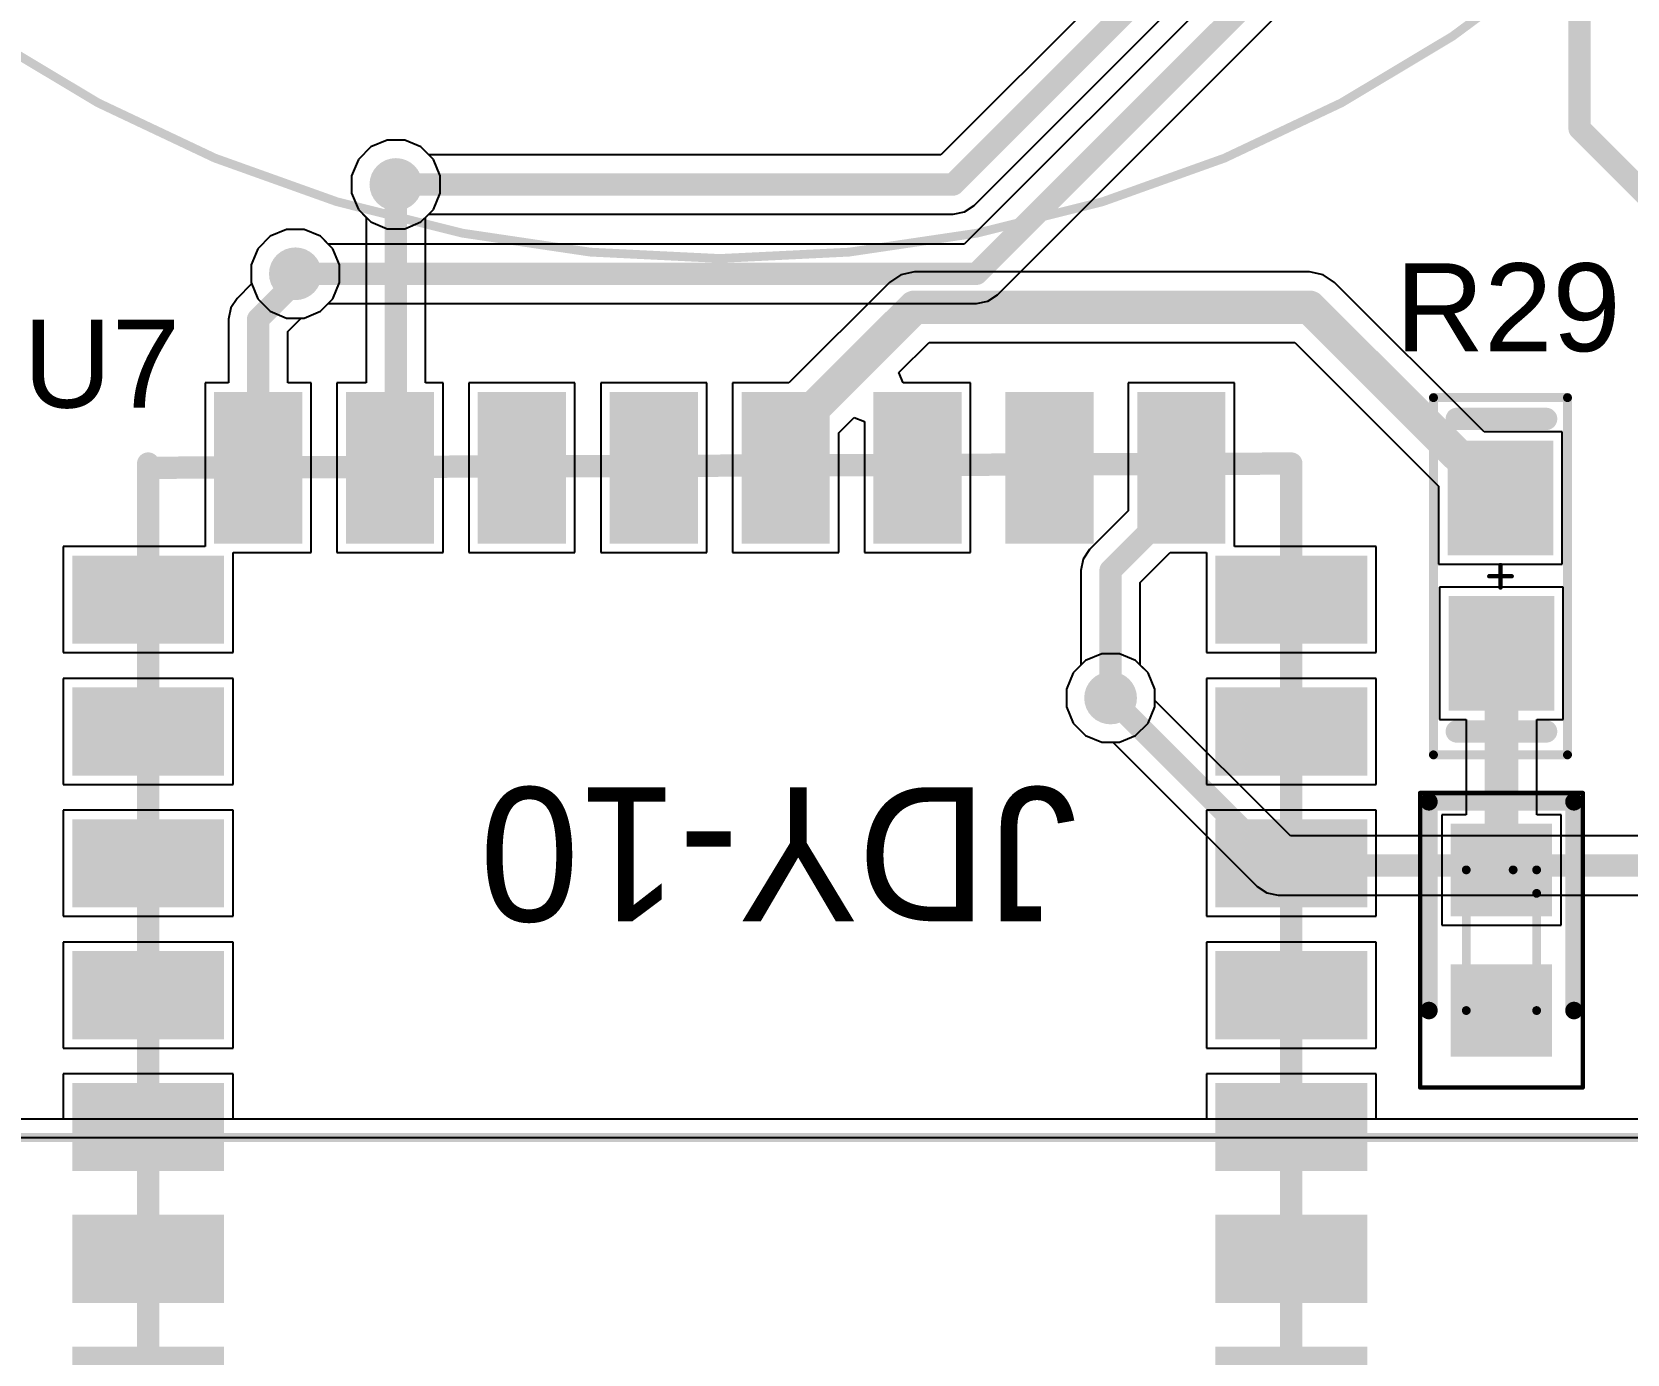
# Model space of a CAD drawing. Header units: millimetres. Extents: x -1.58 to 1.58, y -1.38 to 3.35.
# Drawn here: x -0.308 to 0.406, y -0.294 to 0.298 of the extents above; entities that cross this region are included whole.
import ezdxf

# ---------------------------------------------------------------- set-up
doc = ezdxf.new("R2010")
doc.units = ezdxf.units.MM
doc.header["$MEASUREMENT"] = 0
for name, color, linetype in [('BottomLayer', 5, 'Continuous'), ('Mechanical1', 6, 'Continuous'), ('Mechanical13', 56, 'Continuous'), ('Mechanical15', 56, 'Continuous'), ('MultiLayer', 9, 'Continuous'), ('TopLayer', 1, 'Continuous'), ('TopOverlay', 2, 'Continuous'), ('TopPaste', 8, 'Continuous'), ('TopSolder', 216, 'Continuous'), ('ViaHoleLayer', 16, 'Continuous')]:
    doc.layers.add(name, color=color, linetype=linetype)
doc.styles.add('Arial', font='arial.ttf', dxfattribs={"height": 0.2})

# ---------------------------------------------------------------- blocks, each defined once
blk = doc.blocks.new('JDY_10_12')
at = {"layer": 'TopLayer'}
for points in [[(-0.29331, 0.22591), (-0.3248, 0.22591), (-0.3248, 0.28591), (-0.29331, 0.28591)], [(-0.23425, 0.22591), (-0.26575, 0.22591), (-0.26575, 0.28591), (-0.23425, 0.28591)], [(-0.1752, 0.22591), (-0.20669, 0.22591), (-0.20669, 0.28591), (-0.1752, 0.28591)], [(-0.11614, 0.22591), (-0.14764, 0.22591), (-0.14764, 0.28591), (-0.11614, 0.28591)], [(-0.05709, 0.22591), (-0.08858, 0.22591), (-0.08858, 0.28591), (-0.05709, 0.28591)], [(0.00197, 0.22591), (-0.02953, 0.22591), (-0.02953, 0.28591), (0.00197, 0.28591)], [(-0.39811, 0.19094), (-0.39811, 0.22244), (-0.33811, 0.22244), (-0.33811, 0.19094)], [(-0.39811, 0.13189), (-0.39811, 0.16339), (-0.33811, 0.16339), (-0.33811, 0.13189)], [(-0.39811, 0.07283), (-0.39811, 0.10433), (-0.33811, 0.10433), (-0.33811, 0.07283)], [(-0.39811, 0.01378), (-0.39811, 0.04528), (-0.33811, 0.04528), (-0.33811, 0.01378)], [(-0.39811, -0.04528), (-0.39811, -0.01378), (-0.33811, -0.01378), (-0.33811, -0.04528)], [(-0.39811, -0.10433), (-0.39811, -0.07283), (-0.33811, -0.07283), (-0.33811, -0.10433)], [(-0.39811, -0.16339), (-0.39811, -0.13189), (-0.33811, -0.13189), (-0.33811, -0.16339)], [(-0.39811, -0.22244), (-0.39811, -0.19094), (-0.33811, -0.19094), (-0.33811, -0.22244)], [(-0.29331, -0.28591), (-0.3248, -0.28591), (-0.3248, -0.22591), (-0.29331, -0.22591)], [(-0.23425, -0.28591), (-0.26575, -0.28591), (-0.26575, -0.22591), (-0.23425, -0.22591)], [(-0.1752, -0.28591), (-0.20669, -0.28591), (-0.20669, -0.22591), (-0.1752, -0.22591)], [(-0.11614, -0.28591), (-0.14764, -0.28591), (-0.14764, -0.22591), (-0.11614, -0.22591)], [(-0.05709, -0.28591), (-0.08858, -0.28591), (-0.08858, -0.22591), (-0.05709, -0.22591)], [(0.00197, -0.28591), (-0.02953, -0.28591), (-0.02953, -0.22591), (0.00197, -0.22591)]]:
    blk.add_hatch(color=1, dxfattribs=at).paths.add_polyline_path(points)
at = {"layer": 'TopPaste'}
for points in [[(-0.29331, 0.22591), (-0.3248, 0.22591), (-0.3248, 0.28591), (-0.29331, 0.28591)], [(-0.23425, 0.22591), (-0.26575, 0.22591), (-0.26575, 0.28591), (-0.23425, 0.28591)], [(-0.1752, 0.22591), (-0.20669, 0.22591), (-0.20669, 0.28591), (-0.1752, 0.28591)], [(-0.11614, 0.22591), (-0.14764, 0.22591), (-0.14764, 0.28591), (-0.11614, 0.28591)], [(-0.05709, 0.22591), (-0.08858, 0.22591), (-0.08858, 0.28591), (-0.05709, 0.28591)], [(0.00197, 0.22591), (-0.02953, 0.22591), (-0.02953, 0.28591), (0.00197, 0.28591)], [(-0.39811, 0.19094), (-0.39811, 0.22244), (-0.33811, 0.22244), (-0.33811, 0.19094)], [(-0.39811, 0.13189), (-0.39811, 0.16339), (-0.33811, 0.16339), (-0.33811, 0.13189)], [(-0.39811, 0.07283), (-0.39811, 0.10433), (-0.33811, 0.10433), (-0.33811, 0.07283)], [(-0.39811, 0.01378), (-0.39811, 0.04528), (-0.33811, 0.04528), (-0.33811, 0.01378)], [(-0.39811, -0.04528), (-0.39811, -0.01378), (-0.33811, -0.01378), (-0.33811, -0.04528)], [(-0.39811, -0.10433), (-0.39811, -0.07283), (-0.33811, -0.07283), (-0.33811, -0.10433)], [(-0.39811, -0.16339), (-0.39811, -0.13189), (-0.33811, -0.13189), (-0.33811, -0.16339)], [(-0.39811, -0.22244), (-0.39811, -0.19094), (-0.33811, -0.19094), (-0.33811, -0.22244)], [(-0.29331, -0.28591), (-0.3248, -0.28591), (-0.3248, -0.22591), (-0.29331, -0.22591)], [(-0.23425, -0.28591), (-0.26575, -0.28591), (-0.26575, -0.22591), (-0.23425, -0.22591)], [(-0.1752, -0.28591), (-0.20669, -0.28591), (-0.20669, -0.22591), (-0.1752, -0.22591)], [(-0.11614, -0.28591), (-0.14764, -0.28591), (-0.14764, -0.22591), (-0.11614, -0.22591)], [(-0.05709, -0.28591), (-0.08858, -0.28591), (-0.08858, -0.22591), (-0.05709, -0.22591)], [(0.00197, -0.28591), (-0.02953, -0.28591), (-0.02953, -0.22591), (0.00197, -0.22591)]]:
    blk.add_hatch(color=8, dxfattribs=at).paths.add_polyline_path(points)
at = {"layer": 'TopSolder'}
for points in [[(-0.28931, 0.22191), (-0.3288, 0.22191), (-0.3288, 0.28991), (-0.28931, 0.28991)], [(-0.23025, 0.22191), (-0.26975, 0.22191), (-0.26975, 0.28991), (-0.23025, 0.28991)], [(-0.1712, 0.22191), (-0.21069, 0.22191), (-0.21069, 0.28991), (-0.1712, 0.28991)], [(-0.11214, 0.22191), (-0.15164, 0.22191), (-0.15164, 0.28991), (-0.11214, 0.28991)], [(-0.05309, 0.22191), (-0.09258, 0.22191), (-0.09258, 0.28991), (-0.05309, 0.28991)], [(0.00597, 0.22191), (-0.03353, 0.22191), (-0.03353, 0.28991), (0.00597, 0.28991)], [(0.06502, 0.22191), (0.02553, 0.22191), (0.02553, 0.28991), (0.06502, 0.28991)], [(-0.40211, 0.18694), (-0.40211, 0.22644), (-0.33411, 0.22644), (-0.33411, 0.18694)], [(-0.40211, 0.12789), (-0.40211, 0.16739), (-0.33411, 0.16739), (-0.33411, 0.12789)], [(-0.40211, 0.06883), (-0.40211, 0.10833), (-0.33411, 0.10833), (-0.33411, 0.06883)], [(-0.40211, 0.00978), (-0.40211, 0.04928), (-0.33411, 0.04928), (-0.33411, 0.00978)], [(-0.40211, -0.04928), (-0.40211, -0.00978), (-0.33411, -0.00978), (-0.33411, -0.04928)], [(-0.40211, -0.10833), (-0.40211, -0.06883), (-0.33411, -0.06883), (-0.33411, -0.10833)], [(-0.40211, -0.16739), (-0.40211, -0.12789), (-0.33411, -0.12789), (-0.33411, -0.16739)], [(-0.40211, -0.22644), (-0.40211, -0.18694), (-0.33411, -0.18694), (-0.33411, -0.22644)], [(-0.28931, -0.28991), (-0.3288, -0.28991), (-0.3288, -0.22191), (-0.28931, -0.22191)], [(-0.23025, -0.28991), (-0.26975, -0.28991), (-0.26975, -0.22191), (-0.23025, -0.22191)], [(-0.1712, -0.28991), (-0.21069, -0.28991), (-0.21069, -0.22191), (-0.1712, -0.22191)], [(-0.11214, -0.28991), (-0.15164, -0.28991), (-0.15164, -0.22191), (-0.11214, -0.22191)], [(-0.05309, -0.28991), (-0.09258, -0.28991), (-0.09258, -0.22191), (-0.05309, -0.22191)], [(0.00597, -0.28991), (-0.03353, -0.28991), (-0.03353, -0.22191), (0.00597, -0.22191)], [(0.06502, -0.28991), (0.02553, -0.28991), (0.02553, -0.22191), (0.06502, -0.22191)]]:
    blk.add_hatch(color=216, dxfattribs=at).paths.add_polyline_path(points)
at = {"layer": 'Mechanical15', "const_width": 0.01}
for points in [[(0.36811, 0.25591), (-0.37, 0.25591)], [(-0.36811, -0.25591), (-0.37, 0.25591)], [(0.37, -0.25591), (-0.37, -0.25591)]]:
    blk.add_lwpolyline(points, dxfattribs=at)
at = {"layer": 'Mechanical15', "const_width": 0.005}
for points in [[(-0.3725, 0.25591, 1), (-0.3675, 0.25591, 1)], [(-0.3725, 0.25591, 1), (-0.3675, 0.25591, 1)], [(-0.3725, -0.25591, 1), (-0.3675, -0.25591, 1)], [(-0.37061, -0.25591, 1), (-0.36561, -0.25591, 1)]]:
    blk.add_lwpolyline(points, format="xyb", close=True, dxfattribs=at)
at = {"layer": 'TopOverlay'}
blk.add_text('JDY-10', height=0.06, rotation=-90, dxfattribs=at).set_placement((-0.225, 0.16))
blk = doc.blocks.new('RESISTOR_0603_29')
at = {"layer": 'TopLayer'}
for points in [[(-0.05618, -0.02012), (-0.05618, 0.01925), (-0.01287, 0.01925), (-0.01287, -0.02012)], [(0.01335, -0.01969), (0.01335, 0.01969), (0.05665, 0.01969), (0.05665, -0.01969)]]:
    blk.add_hatch(color=1, dxfattribs=at).paths.add_polyline_path(points)
at = {"layer": 'TopPaste'}
for points in [[(-0.05618, -0.02012), (-0.05618, 0.01925), (-0.01287, 0.01925), (-0.01287, -0.02012)], [(0.01335, -0.01969), (0.01335, 0.01969), (0.05665, 0.01969), (0.05665, -0.01969)]]:
    blk.add_hatch(color=8, dxfattribs=at).paths.add_polyline_path(points)
at = {"layer": 'TopSolder'}
for points in [[(-0.06018, -0.02412), (-0.06018, 0.02325), (-0.00887, 0.02325), (-0.00887, -0.02412)], [(0.00935, -0.02369), (0.00935, 0.02369), (0.06065, 0.02369), (0.06065, -0.02369)]]:
    blk.add_hatch(color=216, dxfattribs=at).paths.add_polyline_path(points)
at = {"layer": 'Mechanical15', "const_width": 0.004}
for points in [[(-0.08, 0.03), (-0.08, -0.03)], [(-0.08, 0.03), (0.08, 0.03)], [(0.08, 0.03), (0.08, -0.03)], [(-0.08, -0.03), (0.08, -0.03)]]:
    blk.add_lwpolyline(points, dxfattribs=at)
at = {"layer": 'Mechanical15', "const_width": 0.002}
for points in [[(-0.081, 0.03, 1), (-0.079, 0.03, 1)], [(-0.081, 0.03, 1), (-0.079, 0.03, 1)], [(0.079, 0.03, 1), (0.081, 0.03, 1)], [(0.079, 0.03, 1), (0.081, 0.03, 1)], [(-0.081, -0.03, 1), (-0.079, -0.03, 1)], [(-0.081, -0.03, 1), (-0.079, -0.03, 1)], [(0.079, -0.03, 1), (0.081, -0.03, 1)], [(0.079, -0.03, 1), (0.081, -0.03, 1)]]:
    blk.add_lwpolyline(points, format="xyb", close=True, dxfattribs=at)
at = {"layer": 'TopOverlay'}
for points, const_width in [([(-0.06953, 0.01957), (-0.06953, -0.02043)], 0.01), ([(0.07047, 0.01957), (0.07047, -0.02043)], 0.01), ([(-0.005, 0), (0.005, 0)], 0.002), ([(0, 0.005), (0, -0.005)], 0.002)]:
    blk.add_lwpolyline(points, dxfattribs=dict(at, const_width=const_width))
for points, const_width in [([(-0.07203, 0.01957, 1), (-0.06703, 0.01957, 1)], 0.005), ([(0.06797, 0.01957, 1), (0.07297, 0.01957, 1)], 0.005), ([(-0.0055, 0, 1), (-0.0045, 0, 1)], 0.001), ([(-0.0005, 0.005, 1), (0.0005, 0.005, 1)], 0.001), ([(0.0045, 0, 1), (0.0055, 0, 1)], 0.001), ([(-0.0005, -0.005, 1), (0.0005, -0.005, 1)], 0.001), ([(-0.07203, -0.02043, 1), (-0.06703, -0.02043, 1)], 0.005), ([(0.06797, -0.02043, 1), (0.07297, -0.02043, 1)], 0.005)]:
    blk.add_lwpolyline(points, format="xyb", close=True, dxfattribs=dict(at, const_width=const_width))
blk = doc.blocks.new('LED_0603_73')
at = {"layer": 'TopLayer'}
for points in [[(-0.04823, -0.0187), (-0.04823, 0.0187), (-0.01476, 0.0187), (-0.01476, -0.0187)], [(0.01476, -0.0187), (0.01476, 0.0187), (0.04823, 0.0187), (0.04823, -0.0187)]]:
    blk.add_hatch(color=1, dxfattribs=at).paths.add_polyline_path(points)
at = {"layer": 'TopPaste'}
for points in [[(-0.04823, -0.0187), (-0.04823, 0.0187), (-0.01476, 0.0187), (-0.01476, -0.0187)], [(0.01476, -0.0187), (0.01476, 0.0187), (0.04823, 0.0187), (0.04823, -0.0187)]]:
    blk.add_hatch(color=8, dxfattribs=at).paths.add_polyline_path(points)
at = {"layer": 'TopSolder'}
for points in [[(-0.05223, -0.0227), (-0.05223, 0.0227), (-0.01076, 0.0227), (-0.01076, -0.0227)], [(0.01076, -0.0227), (0.01076, 0.0227), (0.05223, 0.0227), (0.05223, -0.0227)]]:
    blk.add_hatch(color=216, dxfattribs=at).paths.add_polyline_path(points)
at = {"layer": 'Mechanical13', "const_width": 0.00394}
for points in [[(-0.0315, 0.00524), (-0.02098, 0.01575)], [(-0.0315, -0.01575), (-0.0315, 0.01575)], [(0.0315, 0.01575), (-0.0315, 0.01575)], [(0.0315, -0.01575), (0.0315, 0.01575)], [(0.0315, -0.01575), (-0.0315, -0.01575)]]:
    blk.add_lwpolyline(points, dxfattribs=at)
at = {"layer": 'Mechanical13', "const_width": 0.00197}
for points in [[(-0.03248, 0.01575, 1), (-0.03051, 0.01575, 1)], [(-0.03248, 0.01575, 1), (-0.03051, 0.01575, 1)], [(-0.02197, 0.01575, 1), (-0.02, 0.01575, 1)], [(0.03051, 0.01575, 1), (0.03248, 0.01575, 1)], [(0.03051, 0.01575, 1), (0.03248, 0.01575, 1)], [(-0.03248, 0.00524, 1), (-0.03051, 0.00524, 1)], [(-0.03248, -0.01575, 1), (-0.03051, -0.01575, 1)], [(-0.03248, -0.01575, 1), (-0.03051, -0.01575, 1)], [(0.03051, -0.01575, 1), (0.03248, -0.01575, 1)], [(0.03051, -0.01575, 1), (0.03248, -0.01575, 1)]]:
    blk.add_lwpolyline(points, format="xyb", close=True, dxfattribs=at)
at = {"layer": 'Mechanical15', "const_width": 0.00197}
for points in [[(-0.06594, -0.03642), (-0.06594, 0.03642)], [(0.06594, 0.03642), (-0.06594, 0.03642)], [(0.06594, -0.03642), (0.06594, 0.03642)], [(0.06594, -0.03642), (-0.06594, -0.03642)]]:
    blk.add_lwpolyline(points, dxfattribs=at)
at = {"layer": 'Mechanical15', "const_width": 0.000984}
for points in [[(-0.06644, 0.03642, 1), (-0.06545, 0.03642, 1)], [(-0.06644, 0.03642, 1), (-0.06545, 0.03642, 1)], [(0.06545, 0.03642, 1), (0.06644, 0.03642, 1)], [(0.06545, 0.03642, 1), (0.06644, 0.03642, 1)], [(-0.06644, -0.03642, 1), (-0.06545, -0.03642, 1)], [(-0.06644, -0.03642, 1), (-0.06545, -0.03642, 1)], [(0.06545, -0.03642, 1), (0.06644, -0.03642, 1)], [(0.06545, -0.03642, 1), (0.06644, -0.03642, 1)]]:
    blk.add_lwpolyline(points, format="xyb", close=True, dxfattribs=at)
at = {"layer": 'TopOverlay', "const_width": 0.00787}
for points in [[(-0.06201, -0.03248), (-0.06201, 0.03248)], [(0.0315, 0.03248), (-0.06201, 0.03248)], [(0.0315, -0.03248), (-0.06201, -0.03248)]]:
    blk.add_lwpolyline(points, dxfattribs=at)
at = {"layer": 'TopOverlay', "const_width": 0.00394}
for points in [[(-0.06398, 0.03248, 1), (-0.06004, 0.03248, 1)], [(-0.06398, 0.03248, 1), (-0.06004, 0.03248, 1)], [(0.02953, 0.03248, 1), (0.03346, 0.03248, 1)], [(-0.06398, -0.03248, 1), (-0.06004, -0.03248, 1)], [(-0.06398, -0.03248, 1), (-0.06004, -0.03248, 1)], [(0.02953, -0.03248, 1), (0.03346, -0.03248, 1)]]:
    blk.add_lwpolyline(points, format="xyb", close=True, dxfattribs=at)

msp = doc.modelspace()

# ---------------------------------------------------------------- hatches: boundary and pattern name
at = {"layer": 'BottomLayer'}
h = msp.add_hatch(color=5, dxfattribs=at)
edge = h.paths.add_edge_path()
edge.add_arc((-0.145, 0.23), 0.01181, 0, 360)
h = msp.add_hatch(color=5, dxfattribs=at)
edge = h.paths.add_edge_path()
edge.add_arc((-0.19, 0.19), 0.01181, 0, 360)
h = msp.add_hatch(color=5, dxfattribs=at)
edge = h.paths.add_edge_path()
edge.add_arc((0.175, 0), 0.01181, 0, 360)
at = {"layer": 'TopLayer'}
h = msp.add_hatch(color=1, dxfattribs=at)
edge = h.paths.add_edge_path()
edge.add_arc((-0.145, 0.23), 0.01181, 0, 360)
h = msp.add_hatch(color=1, dxfattribs=at)
edge = h.paths.add_edge_path()
edge.add_arc((-0.19, 0.19), 0.01181, 0, 360)
h = msp.add_hatch(color=1, dxfattribs=at)
edge = h.paths.add_edge_path()
edge.add_arc((0.175, 0), 0.01181, 0, 360)
at = {"layer": 'ViaHoleLayer'}
h = msp.add_hatch(color=16, dxfattribs=at)
edge = h.paths.add_edge_path()
edge.add_arc((-0.145, 0.23), 0.00591, 0, 360)
h = msp.add_hatch(color=16, dxfattribs=at)
edge = h.paths.add_edge_path()
edge.add_arc((-0.19, 0.19), 0.00591, 0, 360)
h = msp.add_hatch(color=16, dxfattribs=at)
edge = h.paths.add_edge_path()
edge.add_arc((0.175, 0), 0.00591, 0, 360)

# ---------------------------------------------------------------- linework, layer by layer
at = {"layer": 'BottomLayer'}
for p, q in [((0.31675, 0.46095), (0.09905, 0.24325)), ((0.11392, 0.22063), (0.33675, 0.44346)), ((0.34175, 0.43549), (0.10951, 0.20325)), ((0.12437, 0.18063), (0.36437, 0.42063)), ((-0.15622, 0.24679), (-0.16179, 0.24122)), ((-0.14894, 0.24981), (-0.15622, 0.24679)), ((-0.14106, 0.24981), (-0.14894, 0.24981)), ((-0.13378, 0.24679), (-0.14106, 0.24981)), ((-0.13024, 0.24325), (-0.13378, 0.24679)), ((0.09905, 0.24325), (-0.13024, 0.24325)), ((-0.16179, 0.24122), (-0.16481, 0.23394)), ((-0.16481, 0.23394), (-0.16481, 0.22606)), ((-0.16481, 0.22606), (-0.16179, 0.21878)), ((-0.16179, 0.21878), (-0.15622, 0.21321)), ((-0.13378, 0.21321), (-0.13024, 0.21675)), ((-0.13024, 0.21675), (0.10454, 0.21675)), ((0.10454, 0.21675), (0.10962, 0.21775)), ((0.10962, 0.21775), (0.11392, 0.22063)), ((-0.19394, 0.20981), (-0.20122, 0.20679)), ((-0.18606, 0.20981), (-0.19394, 0.20981)), ((-0.17878, 0.20679), (-0.18606, 0.20981)), ((-0.15622, 0.21321), (-0.14894, 0.21019)), ((-0.14894, 0.21019), (-0.14106, 0.21019)), ((-0.14106, 0.21019), (-0.13378, 0.21321)), ((-0.20679, 0.20122), (-0.20981, 0.19394)), ((-0.20122, 0.20679), (-0.20679, 0.20122)), ((-0.17524, 0.20325), (-0.17878, 0.20679)), ((0.10951, 0.20325), (-0.17524, 0.20325)), ((-0.20981, 0.19394), (-0.20981, 0.18606)), ((-0.20981, 0.18606), (-0.20679, 0.17878)), ((-0.20679, 0.17878), (-0.20122, 0.17321)), ((0.12007, 0.17775), (0.12437, 0.18063)), ((-0.20122, 0.17321), (-0.19394, 0.17019)), ((-0.18606, 0.17019), (-0.17878, 0.17321)), ((-0.17878, 0.17321), (-0.17524, 0.17675)), ((-0.17524, 0.17675), (0.115, 0.17675)), ((0.115, 0.17675), (0.12007, 0.17775)), ((-0.19394, 0.17019), (-0.18606, 0.17019)), ((0.16378, 0.01679), (0.15821, 0.01122)), ((0.17106, 0.01981), (0.16378, 0.01679)), ((0.17894, 0.01981), (0.17106, 0.01981)), ((0.18622, 0.01679), (0.17894, 0.01981)), ((0.19179, 0.01122), (0.18622, 0.01679)), ((0.15821, 0.01122), (0.15519, 0.00394)), ((0.19481, 0.00394), (0.19179, 0.01122)), ((0.15519, 0.00394), (0.15519, -0.00394)), ((0.19481, -0.00107), (0.19481, 0.00394)), ((0.15519, -0.00394), (0.15821, -0.01122)), ((0.25549, -0.06175), (0.19481, -0.00107)), ((0.15821, -0.01122), (0.16378, -0.01679)), ((0.16378, -0.01679), (0.17106, -0.01981)), ((0.17106, -0.01981), (0.17607, -0.01981)), ((0.17607, -0.01981), (0.24063, -0.08437)), ((0.71451, -0.06175), (0.25549, -0.06175)), ((0.24063, -0.08437), (0.24493, -0.08725)), ((0.24493, -0.08725), (0.25, -0.08825)), ((0.25, -0.08825), (0.72, -0.08825)), ((0.469, -0.18869), (-0.469, -0.18869))]:
    msp.add_line(p, q, dxfattribs=at)
at = {"layer": 'BottomLayer', "const_width": 0.01}
for points in [[(0.10454, 0.23), (0.33, 0.45546)], [(0.115, 0.19), (0.355, 0.43)], [(-0.145, 0.23), (0.10454, 0.23)], [(-0.19, 0.19), (0.115, 0.19)], [(0.175, 0), (0.25, -0.075)], [(0.25, -0.075), (0.72, -0.075)]]:
    msp.add_lwpolyline(points, dxfattribs=at)
at = {"layer": 'BottomLayer', "const_width": 0.005}
for points in [[(-0.1475, 0.23, 1), (-0.1425, 0.23, 1)], [(0.10204, 0.23, 1), (0.10704, 0.23, 1)], [(0.10204, 0.23, 1), (0.10704, 0.23, 1)], [(-0.1925, 0.19, 1), (-0.1875, 0.19, 1)], [(0.1125, 0.19, 1), (0.1175, 0.19, 1)], [(0.1125, 0.19, 1), (0.1175, 0.19, 1)], [(0.1725, 0, 1), (0.1775, 0, 1)], [(0.2475, -0.075, 1), (0.2525, -0.075, 1)], [(0.2475, -0.075, 1), (0.2525, -0.075, 1)]]:
    msp.add_lwpolyline(points, format="xyb", close=True, dxfattribs=at)
at = {"layer": 'Mechanical1', "const_width": 0.00394}
msp.add_lwpolyline([(-0.469, -0.19685), (0.469, -0.19685)], dxfattribs=at)
at = {"layer": 'Mechanical15', "const_width": 0.01}
for points in [[(0.385, 0.255), (0.385, 0.34)], [(0.385, 0.255), (0.445, 0.195)]]:
    msp.add_lwpolyline(points, dxfattribs=at)
at = {"layer": 'Mechanical15', "const_width": 0.005}
msp.add_lwpolyline([(0.3825, 0.255, 1), (0.3875, 0.255, 1)], format="xyb", close=True, dxfattribs=at)
msp.add_lwpolyline([(0.3825, 0.255, 1), (0.3875, 0.255, 1)], format="xyb", close=True, dxfattribs=at)
at = {"layer": 'MultiLayer'}
msp.add_line((-0.469, -0.19685), (0.469, -0.19685), dxfattribs=at)
at = {"layer": 'TopLayer'}
for p, q in [((-0.15622, 0.24679), (-0.16179, 0.24122)), ((-0.14894, 0.24981), (-0.15622, 0.24679)), ((-0.14106, 0.24981), (-0.14894, 0.24981)), ((-0.13378, 0.24679), (-0.14106, 0.24981)), ((-0.12821, 0.24122), (-0.13378, 0.24679)), ((-0.16179, 0.24122), (-0.16481, 0.23394)), ((-0.12519, 0.23394), (-0.12821, 0.24122)), ((-0.16481, 0.23394), (-0.16481, 0.22606)), ((-0.12519, 0.22606), (-0.12519, 0.23394)), ((-0.16481, 0.22606), (-0.16179, 0.21878)), ((-0.12821, 0.21878), (-0.12519, 0.22606)), ((-0.16179, 0.21878), (-0.15825, 0.21524)), ((-0.15825, 0.21524), (-0.15825, 0.14111)), ((-0.13175, 0.21524), (-0.12821, 0.21878)), ((-0.13175, 0.14111), (-0.13175, 0.21524)), ((-0.19394, 0.20981), (-0.20122, 0.20679)), ((-0.18606, 0.20981), (-0.19394, 0.20981)), ((-0.17878, 0.20679), (-0.18606, 0.20981)), ((-0.20679, 0.20122), (-0.20981, 0.19394)), ((-0.20122, 0.20679), (-0.20679, 0.20122)), ((-0.17321, 0.20122), (-0.17878, 0.20679)), ((-0.17019, 0.19394), (-0.17321, 0.20122)), ((-0.20981, 0.19394), (-0.20981, 0.18606)), ((-0.17019, 0.18606), (-0.17019, 0.19394)), ((-0.20981, 0.18606), (-0.20957, 0.18549)), ((-0.17321, 0.17878), (-0.17019, 0.18606)), ((0.07599, 0.18617), (0.03093, 0.14111)), ((0.08112, 0.1896), (0.07599, 0.18617)), ((0.08717, 0.1908), (0.08112, 0.1896)), ((0.26409, 0.1908), (0.08717, 0.1908)), ((0.27014, 0.1896), (0.26409, 0.1908)), ((0.27527, 0.18617), (0.27014, 0.1896)), ((0.34226, 0.11918), (0.27527, 0.18617)), ((-0.21607, 0.17899), (-0.21894, 0.17469)), ((-0.20957, 0.18549), (-0.21607, 0.17899)), ((-0.17878, 0.17321), (-0.17321, 0.17878)), ((-0.21894, 0.17469), (-0.21995, 0.16962)), ((-0.18606, 0.17019), (-0.17878, 0.17321)), ((-0.21995, 0.16962), (-0.21995, 0.14111)), ((-0.19344, 0.16413), (-0.18738, 0.17019)), ((-0.18738, 0.17019), (-0.18606, 0.17019)), ((-0.19344, 0.14111), (-0.19344, 0.16413)), ((0.08024, 0.14573), (0.09371, 0.1592)), ((0.09371, 0.1592), (0.25755, 0.1592)), ((0.25755, 0.1592), (0.32188, 0.09486)), ((0.08216, 0.14111), (0.08024, 0.14573)), ((-0.21995, 0.14111), (-0.23044, 0.14111)), ((-0.23044, 0.14111), (-0.23044, 0.0678)), ((-0.18294, 0.14111), (-0.19344, 0.14111)), ((-0.18294, 0.06511), (-0.18294, 0.14111)), ((-0.15825, 0.14111), (-0.17139, 0.14111)), ((-0.17139, 0.14111), (-0.17139, 0.06511)), ((-0.12389, 0.14111), (-0.13175, 0.14111)), ((-0.12389, 0.06511), (-0.12389, 0.14111)), ((-0.06483, 0.14111), (-0.11233, 0.14111)), ((-0.11233, 0.14111), (-0.11233, 0.06511)), ((-0.06483, 0.06511), (-0.06483, 0.14111)), ((-0.00578, 0.14111), (-0.05328, 0.14111)), ((-0.05328, 0.14111), (-0.05328, 0.06511)), ((-0.00578, 0.06511), (-0.00578, 0.14111)), ((0.03093, 0.14111), (0.00578, 0.14111)), ((0.00578, 0.14111), (0.00578, 0.06511)), ((0.11233, 0.14111), (0.08216, 0.14111)), ((0.11233, 0.06511), (0.11233, 0.14111)), ((0.23044, 0.14111), (0.18294, 0.14111)), ((0.18294, 0.14111), (0.18294, 0.08386)), ((0.23044, 0.0678), (0.23044, 0.14111)), ((0.05328, 0.11876), (0.06022, 0.1257)), ((0.06022, 0.1257), (0.06483, 0.12379)), ((0.06483, 0.12379), (0.06483, 0.06511)), ((0.05328, 0.06511), (0.05328, 0.11876)), ((0.37725, 0.11918), (0.34226, 0.11918)), ((0.37725, 0.05987), (0.37725, 0.11918)), ((0.32188, 0.09486), (0.32188, 0.05987)), ((0.18294, 0.08386), (0.16563, 0.06654)), ((-0.23044, 0.0678), (-0.29391, 0.0678)), ((-0.29391, 0.0678), (-0.29391, 0.02031)), ((-0.21791, 0.02031), (-0.21791, 0.06511)), ((-0.21791, 0.06511), (-0.18294, 0.06511)), ((-0.17139, 0.06511), (-0.12389, 0.06511)), ((-0.11233, 0.06511), (-0.06483, 0.06511)), ((-0.05328, 0.06511), (-0.00578, 0.06511)), ((0.00578, 0.06511), (0.05328, 0.06511)), ((0.06483, 0.06511), (0.11233, 0.06511)), ((0.16563, 0.06654), (0.16275, 0.06224)), ((0.18825, 0.05168), (0.20169, 0.06511)), ((0.20169, 0.06511), (0.21791, 0.06511)), ((0.21791, 0.06511), (0.21791, 0.02031)), ((0.29391, 0.0678), (0.23044, 0.0678)), ((0.29391, 0.02031), (0.29391, 0.0678)), ((0.16275, 0.06224), (0.16175, 0.05717)), ((0.16175, 0.05717), (0.16175, 0.01476)), ((0.32188, 0.05987), (0.37725, 0.05987)), ((0.18825, 0.01476), (0.18825, 0.05168)), ((0.37768, 0.04965), (0.32232, 0.04965)), ((0.32232, 0.04965), (0.32232, -0.00965)), ((0.37768, -0.00965), (0.37768, 0.04965)), ((-0.29391, 0.02031), (-0.21791, 0.02031)), ((0.16175, 0.01476), (0.15821, 0.01122)), ((0.19179, 0.01122), (0.18825, 0.01476)), ((0.21791, 0.02031), (0.29391, 0.02031)), ((-0.21791, 0.00875), (-0.29391, 0.00875)), ((-0.29391, 0.00875), (-0.29391, -0.03875)), ((-0.21791, -0.03875), (-0.21791, 0.00875)), ((0.15821, 0.01122), (0.15519, 0.00394)), ((0.19481, 0.00394), (0.19179, 0.01122)), ((0.29391, 0.00875), (0.21791, 0.00875)), ((0.21791, 0.00875), (0.21791, -0.03875)), ((0.29391, -0.03875), (0.29391, 0.00875)), ((0.15519, 0.00394), (0.15519, -0.00394)), ((0.19481, -0.00394), (0.19481, 0.00394)), ((0.15519, -0.00394), (0.15821, -0.01122)), ((0.19179, -0.01122), (0.19481, -0.00394)), ((0.15821, -0.01122), (0.16378, -0.01679)), ((0.18622, -0.01679), (0.19179, -0.01122)), ((0.32232, -0.00965), (0.3342, -0.00965)), ((0.3342, -0.00965), (0.3342, -0.05228)), ((0.3658, -0.05228), (0.3658, -0.00965)), ((0.3658, -0.00965), (0.37768, -0.00965)), ((0.16378, -0.01679), (0.17106, -0.01981)), ((0.17106, -0.01981), (0.17894, -0.01981)), ((0.17894, -0.01981), (0.18622, -0.01679)), ((-0.29391, -0.03875), (-0.21791, -0.03875)), ((0.21791, -0.03875), (0.29391, -0.03875)), ((-0.21791, -0.05031), (-0.29391, -0.05031)), ((-0.29391, -0.05031), (-0.29391, -0.0978)), ((-0.21791, -0.0978), (-0.21791, -0.05031)), ((0.29391, -0.05031), (0.21791, -0.05031)), ((0.21791, -0.05031), (0.21791, -0.0978)), ((0.29391, -0.0978), (0.29391, -0.05031)), ((0.3342, -0.05228), (0.3233, -0.05228)), ((0.3233, -0.05228), (0.3233, -0.10174)), ((0.3767, -0.05228), (0.3658, -0.05228)), ((0.3767, -0.10174), (0.3767, -0.05228)), ((-0.29391, -0.0978), (-0.21791, -0.0978)), ((0.21791, -0.0978), (0.29391, -0.0978)), ((0.3233, -0.10174), (0.3767, -0.10174)), ((-0.21791, -0.10936), (-0.29391, -0.10936)), ((-0.29391, -0.10936), (-0.29391, -0.15686)), ((-0.21791, -0.15686), (-0.21791, -0.10936)), ((0.29391, -0.10936), (0.21791, -0.10936)), ((0.21791, -0.10936), (0.21791, -0.15686)), ((0.29391, -0.15686), (0.29391, -0.10936)), ((-0.29391, -0.15686), (-0.21791, -0.15686)), ((0.21791, -0.15686), (0.29391, -0.15686)), ((-0.21791, -0.16842), (-0.29391, -0.16842)), ((-0.29391, -0.16842), (-0.29391, -0.18869)), ((-0.21791, -0.18869), (-0.21791, -0.16842)), ((0.29391, -0.16842), (0.21791, -0.16842)), ((0.21791, -0.16842), (0.21791, -0.18869)), ((0.29391, -0.18869), (0.29391, -0.16842)), ((-0.29391, -0.18869), (-0.469, -0.18869)), ((0.21791, -0.18869), (-0.21791, -0.18869)), ((0.469, -0.18869), (0.29391, -0.18869))]:
    msp.add_line(p, q, dxfattribs=at)
for points, const_width in [([(-0.145, 0.10575), (-0.145, 0.23)], 0.01), ([(-0.19, 0.18631), (-0.19, 0.19)], 0.01), ([(-0.20669, 0.16962), (-0.19, 0.18631)], 0.01), ([(0.02953, 0.11736), (0.08717, 0.175)], 0.015), ([(0.08717, 0.175), (0.26409, 0.175)], 0.015), ([(0.26409, 0.175), (0.33541, 0.10368)], 0.015), ([(-0.20669, 0.10311), (-0.20669, 0.16962)], 0.01), ([(0.02953, 0.10311), (0.02953, 0.11736)], 0.015), ([(-0.14764, 0.10311), (-0.145, 0.10575)], 0.01), ([(0.20669, 0.08886), (0.20669, 0.10311)], 0.01), ([(0.33541, 0.10368), (0.33738, 0.10368)], 0.015), ([(0.33738, 0.10368), (0.34957, 0.0915)], 0.015), ([(0.175, 0.05717), (0.20669, 0.08886)], 0.01), ([(0.34957, 0.08953), (0.34957, 0.0915)], 0.015), ([(0.175, 0), (0.175, 0.05717)], 0.01), ([(0.35, -0.07701), (0.35, 0.02)], 0.015)]:
    msp.add_lwpolyline(points, dxfattribs=dict(at, const_width=const_width))
for points, const_width in [([(-0.1475, 0.23, 1), (-0.1425, 0.23, 1)], 0.005), ([(-0.1925, 0.19, 1), (-0.1875, 0.19, 1)], 0.005), ([(-0.1925, 0.18631, 1), (-0.1875, 0.18631, 1)], 0.005), ([(-0.1925, 0.18631, 1), (-0.1875, 0.18631, 1)], 0.005), ([(0.08342, 0.175, 1), (0.09092, 0.175, 1)], 0.0075), ([(0.08342, 0.175, 1), (0.09092, 0.175, 1)], 0.0075), ([(0.26034, 0.175, 1), (0.26784, 0.175, 1)], 0.0075), ([(0.26034, 0.175, 1), (0.26784, 0.175, 1)], 0.0075), ([(-0.20919, 0.16962, 1), (-0.20419, 0.16962, 1)], 0.005), ([(-0.20919, 0.16962, 1), (-0.20419, 0.16962, 1)], 0.005), ([(0.02578, 0.11736, 1), (0.03328, 0.11736, 1)], 0.0075), ([(0.02578, 0.11736, 1), (0.03328, 0.11736, 1)], 0.0075), ([(-0.20919, 0.10311, 1), (-0.20419, 0.10311, 1)], 0.005), ([(-0.15014, 0.10311, 1), (-0.14514, 0.10311, 1)], 0.005), ([(-0.1475, 0.10575, 1), (-0.1425, 0.10575, 1)], 0.005), ([(-0.1475, 0.10575, 1), (-0.1425, 0.10575, 1)], 0.005), ([(0.02578, 0.10311, 1), (0.03328, 0.10311, 1)], 0.0075), ([(0.20419, 0.10311, 1), (0.20919, 0.10311, 1)], 0.005), ([(0.33166, 0.10368, 1), (0.33916, 0.10368, 1)], 0.0075), ([(0.33166, 0.10368, 1), (0.33916, 0.10368, 1)], 0.0075), ([(0.33363, 0.10368, 1), (0.34113, 0.10368, 1)], 0.0075), ([(0.33363, 0.10368, 1), (0.34113, 0.10368, 1)], 0.0075), ([(0.20419, 0.08886, 1), (0.20919, 0.08886, 1)], 0.005), ([(0.20419, 0.08886, 1), (0.20919, 0.08886, 1)], 0.005), ([(0.34582, 0.0915, 1), (0.35332, 0.0915, 1)], 0.0075), ([(0.34582, 0.0915, 1), (0.35332, 0.0915, 1)], 0.0075), ([(0.34582, 0.08953, 1), (0.35332, 0.08953, 1)], 0.0075), ([(0.1725, 0.05717, 1), (0.1775, 0.05717, 1)], 0.005), ([(0.1725, 0.05717, 1), (0.1775, 0.05717, 1)], 0.005), ([(0.34625, 0.02, 1), (0.35375, 0.02, 1)], 0.0075), ([(0.1725, 0, 1), (0.1775, 0, 1)], 0.005), ([(0.34625, -0.07701, 1), (0.35375, -0.07701, 1)], 0.0075)]:
    msp.add_lwpolyline(points, format="xyb", close=True, dxfattribs=dict(at, const_width=const_width))
at = {"layer": 'TopOverlay', "const_width": 0.00394}
msp.add_lwpolyline([(0.59055, 0.7874, 1), (-0.59055, 0.7874, 1)], format="xyb", close=True, dxfattribs=at)

# ---------------------------------------------------------------- block references
for name, p, rotation in [('JDY_10_12', (0, -0.265), 270), ('RESISTOR_0603_29', (0.34957, 0.05453), 90), ('LED_0603_73', (0.35, -0.1085), 270)]:
    msp.add_blockref(name, p, dxfattribs=dict(rotation=rotation))

# ---------------------------------------------------------------- texts
at = {"layer": 'TopOverlay', "style": 'Arial'}
for s, p in [('R29', (0.30252, 0.15532)), ('U7', (-0.31189, 0.13005))]:
    msp.add_text(s, height=0.03937, dxfattribs=at).set_placement(p)

doc.saveas('drawing.dxf')
